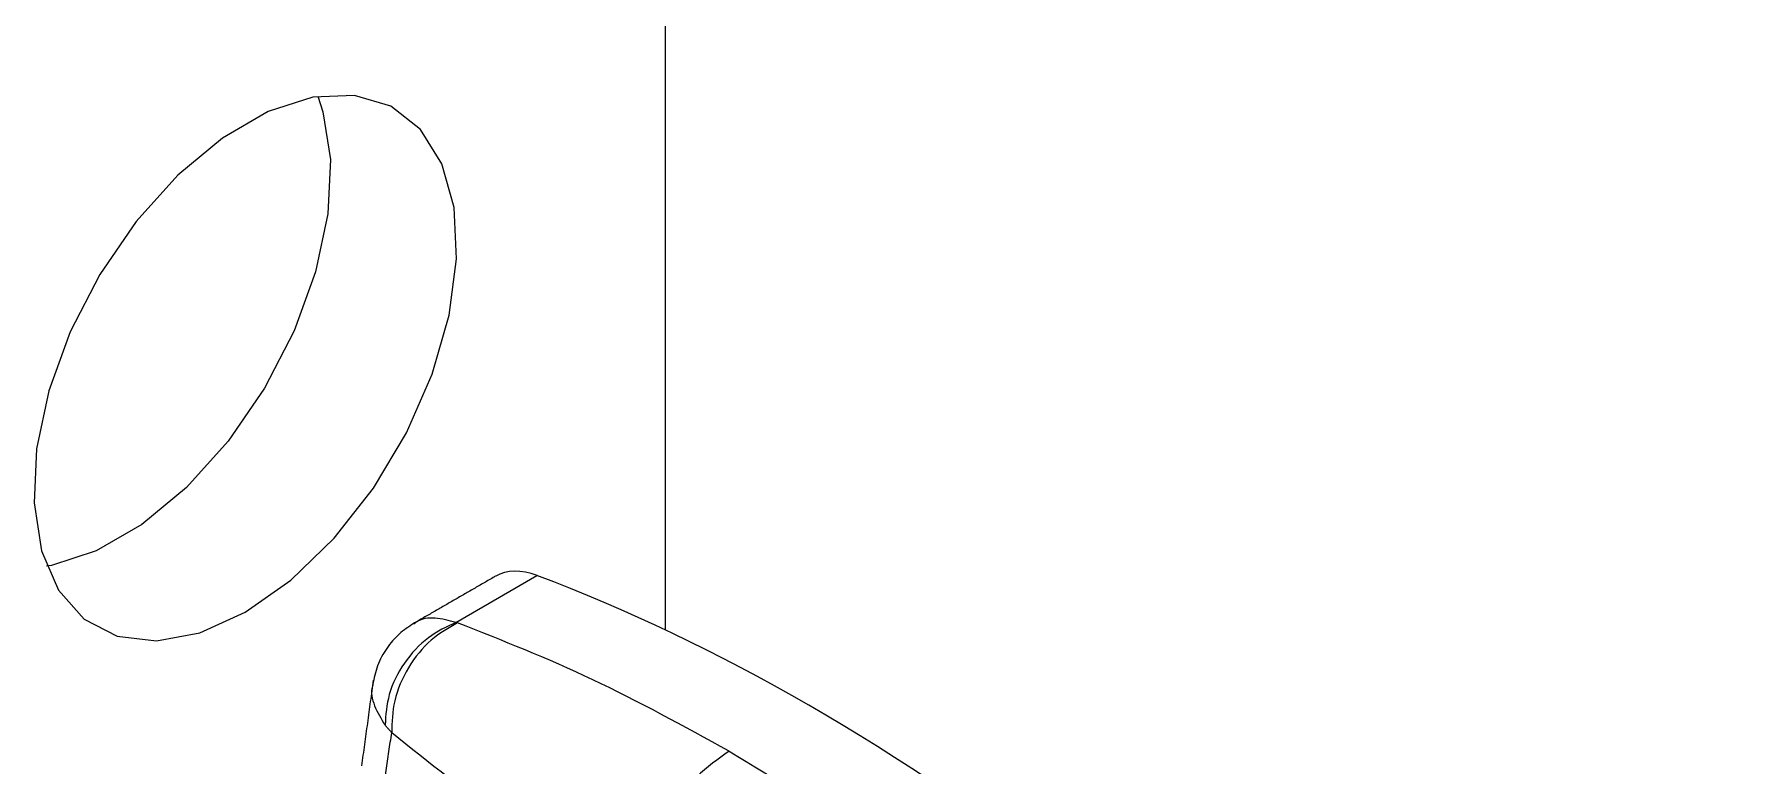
# Model space of a CAD drawing. Extents: x 12.1 to 108.7, y 1 to 80.4.
# Drawn here: x 74.764 to 76.556, y 65.941 to 66.711 of the extents above; entities that cross this region are included whole.
import ezdxf

# ---------------------------------------------------------------- set-up
doc = ezdxf.new("R2010")
doc.units = 0
doc.header["$MEASUREMENT"] = 0
doc.linetypes.add('SLD-Solid', pattern=[0])
doc.layers.add('OBJECT', color=7, linetype='CONTINUOUS')

msp = doc.modelspace()

# ---------------------------------------------------------------- linework, layer by layer
at = {"layer": 'OBJECT', "linetype": 'SLD-Solid', "lineweight": 15}
for p, q in [((75.4278, 70.242), (75.4284, 66.084)), ((75.2081, 66.092), (75.2934, 66.1412))]:
    msp.add_line(p, q, dxfattribs=at)
at = {"layer": 'OBJECT', "linetype": 'SLD-Solid', "lineweight": 15, "flags": 128}
for points in [[(74.9864, 66.1028), (75.0343, 66.1364), (75.08, 66.1806), (75.1212, 66.2331), (75.1562, 66.2915), (75.1832, 66.3531), (75.201, 66.4151), (75.2088, 66.4745), (75.2062, 66.5285), (75.1933, 66.5746), (75.1707, 66.6108), (75.1396, 66.6351), (75.1012, 66.6466), (75.0575, 66.6448), (75.0104, 66.6295), (74.9623, 66.6017), (74.9152, 66.5626), (74.8715, 66.514), (74.8332, 66.4582), (74.802, 66.3978), (74.7795, 66.3357), (74.7666, 66.2746), (74.764, 66.2176), (74.7718, 66.1672), (74.7896, 66.1258), (74.8167, 66.0954), (74.8516, 66.0774), (74.8929, 66.0725), (74.9386, 66.0811), (74.9864, 66.1028)], [(75.0627, 66.6457), (75.0681, 66.6294), (75.0759, 66.5791), (75.0733, 66.522), (75.0604, 66.461), (75.0378, 66.3988), (75.0067, 66.3384), (74.9683, 66.2826), (74.9246, 66.234), (74.8776, 66.1949), (74.8294, 66.1671), (74.7824, 66.1519), (74.7772, 66.151)]]:
    msp.add_lwpolyline(points, dxfattribs=at)
at = {"layer": 'OBJECT', "linetype": 'SLD-Solid', "lineweight": 15}
for centre, major_axis, ratio, start_param, end_param in [((75.3128, 66.0384), (-0.0641, 0.1015), 0.548826, 5.657666, 6.261229), ((75.6632, 64.2158), (-1.2089, 1.8994), 0.546317, 5.292469, 5.655978)]:
    msp.add_ellipse(centre, major_axis=major_axis, ratio=ratio, start_param=start_param, end_param=end_param, dxfattribs=at)
for points, knots in [([(77.9816, 66.408), (77.9524, 66.3966), (77.7979, 66.3365), (77.5219, 66.2159), (77.1544, 66.046), (76.7928, 65.8631), (76.5114, 65.7127), (76.3528, 65.6195), (76.3107, 65.5948)], [0, 0, 0, 0, 0.050746, 0.26847, 0.486197, 0.703843, 0.921328, 1, 1, 1, 1]), ([(75.1634, 66.0907), (75.1582, 66.0872), (75.1475, 66.0801), (75.1346, 66.0648), (75.1247, 66.0467), (75.1219, 66.0331), (75.1205, 66.0264)], [0, 0, 0, 0, 0.234459, 0.483486, 0.741055, 1, 1, 1, 1]), ([(75.2081, 66.092), (75.1982, 66.0873), (75.1775, 66.0774), (75.1525, 66.0499), (75.1358, 66.0169), (75.1343, 65.9946), (75.1335, 65.9838)], [0, 0, 0, 0, 0.241561, 0.5, 0.758439, 1, 1, 1, 1]), ([(75.2099, 66.0914), (75.2003, 66.086), (75.1805, 66.0749), (75.1568, 66.0452), (75.1415, 66.0101), (75.1408, 65.9871), (75.1405, 65.9759)], [0, 0, 0, 0, 0.24117, 0.5, 0.75883, 1, 1, 1, 1]), ([(75.2081, 66.092), (75.2007, 66.0939), (75.1858, 66.0977), (75.1707, 66.0959), (75.1648, 66.0909), (75.1638, 66.0901)], [0, 0, 0, 0, 0.454567, 0.909134, 1, 1, 1, 1]), ([(75.1207, 66.0263), (75.1206, 66.0259), (75.1181, 66.0189), (75.1212, 66.0039), (75.1294, 65.9905), (75.1335, 65.9838)], [0, 0, 0, 0, 0.03142, 0.51571, 1, 1, 1, 1]), ([(75.1405, 65.9759), (75.1798, 65.9446), (75.2591, 65.8814), (75.3529, 65.8248), (75.4001, 65.7962)], [0, 0, 0, 0, 0.496376, 1, 1, 1, 1]), ([(75.4957, 65.9563), (75.484, 65.9481), (75.4598, 65.9311), (75.4282, 65.8888), (75.4058, 65.8407), (75.4019, 65.8107), (75.4001, 65.7962)], [0, 0, 0, 0, 0.240773, 0.5, 0.759227, 1, 1, 1, 1])]:
    msp.add_open_spline(points, degree=3, knots=knots, dxfattribs=at)
for points, degree in [([(75.2499, 66.1406), (75.1632, 66.0906)], 1), ([(75.2099, 66.0914), (75.2081, 66.092)], 1), ([(75.4957, 65.9563), (75.4478, 65.9827), (75.3519, 66.0355), (75.2572, 66.0728), (75.2099, 66.0914)], 3), ([(75.1211, 66.0311), (75.1087, 65.941)], 1), ([(75.1335, 65.9838), (75.1405, 65.9759)], 1), ([(75.1289, 65.8961), (75.1405, 65.9759)], 1), ([(75.4957, 65.9563), (75.5437, 65.9274), (75.6395, 65.8695), (75.7342, 65.7974), (75.7816, 65.7614)], 3)]:
    msp.add_open_spline(points, degree=degree, dxfattribs=at)

doc.saveas('drawing.dxf')
